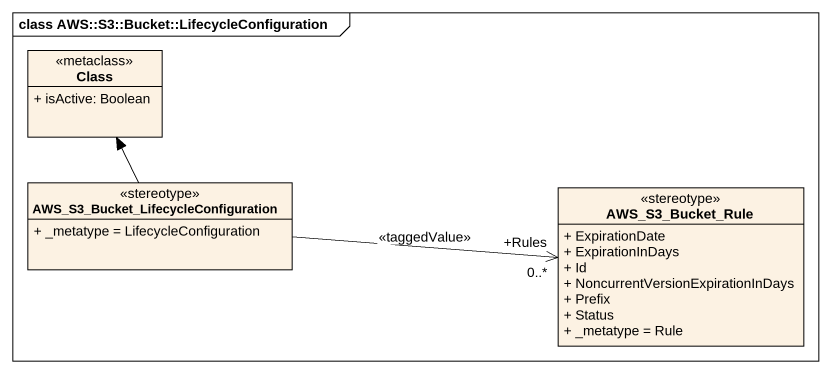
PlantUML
@startuml
mainframe class AWS::S3::Bucket::LifecycleConfiguration
hide circle
hide empty members
skinparam classAttributeIconSize 0
class "Class" as Class_ <<metaclass>> {
  + isActive: Boolean
}
class "AWS_S3_Bucket_LifecycleConfiguration" as AWS_S3_Bucket <<stereotype>> {
  + _metatype = LifecycleConfiguration
}
class AWS_S3_Bucket_Rule <<stereotype>> {
  + ExpirationDate
  + ExpirationInDays
  + Id
  + NoncurrentVersionExpirationInDays
  + Prefix
  + Status
  + _metatype = Rule
}
AWS_S3_Bucket -up-> Class_
AWS_S3_Bucket -right-> "+Rules\n0..*" AWS_S3_Bucket_Rule : <<taggedValue>>
@enduml
